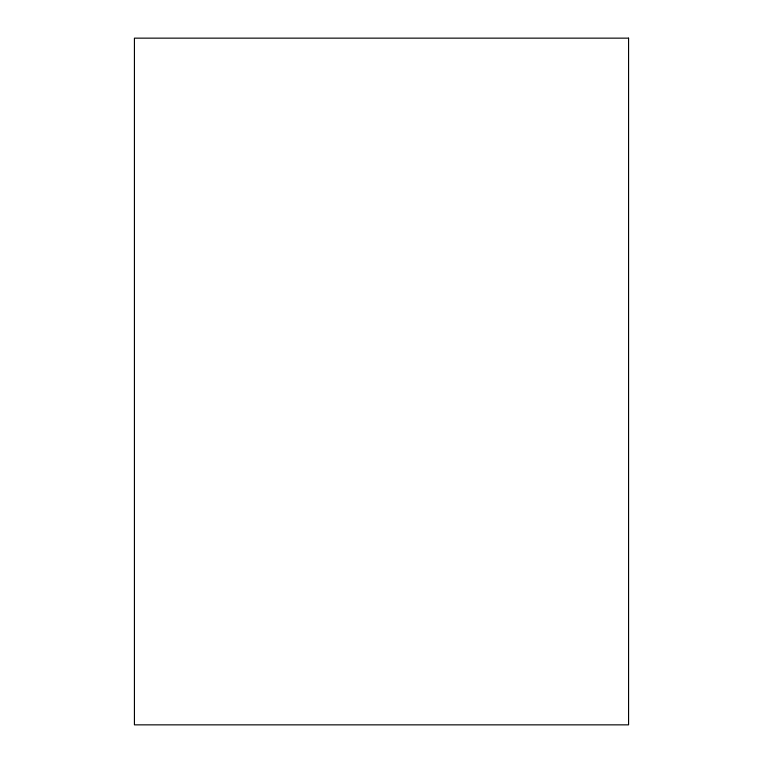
<?xml version="1.0" encoding="UTF-8"?>
<svg xmlns="http://www.w3.org/2000/svg" width="763" height="763" viewBox="0 0 763 763"><rect width="100%" height="100%" fill="white"/><g stroke="black" fill="none" stroke-linecap="round" stroke-linejoin="round"><path stroke-width="1.14" d="M628.569 38.15L134.431 38.15L134.431 724.85L628.569 724.85L628.569 38.15"/></g></svg>
